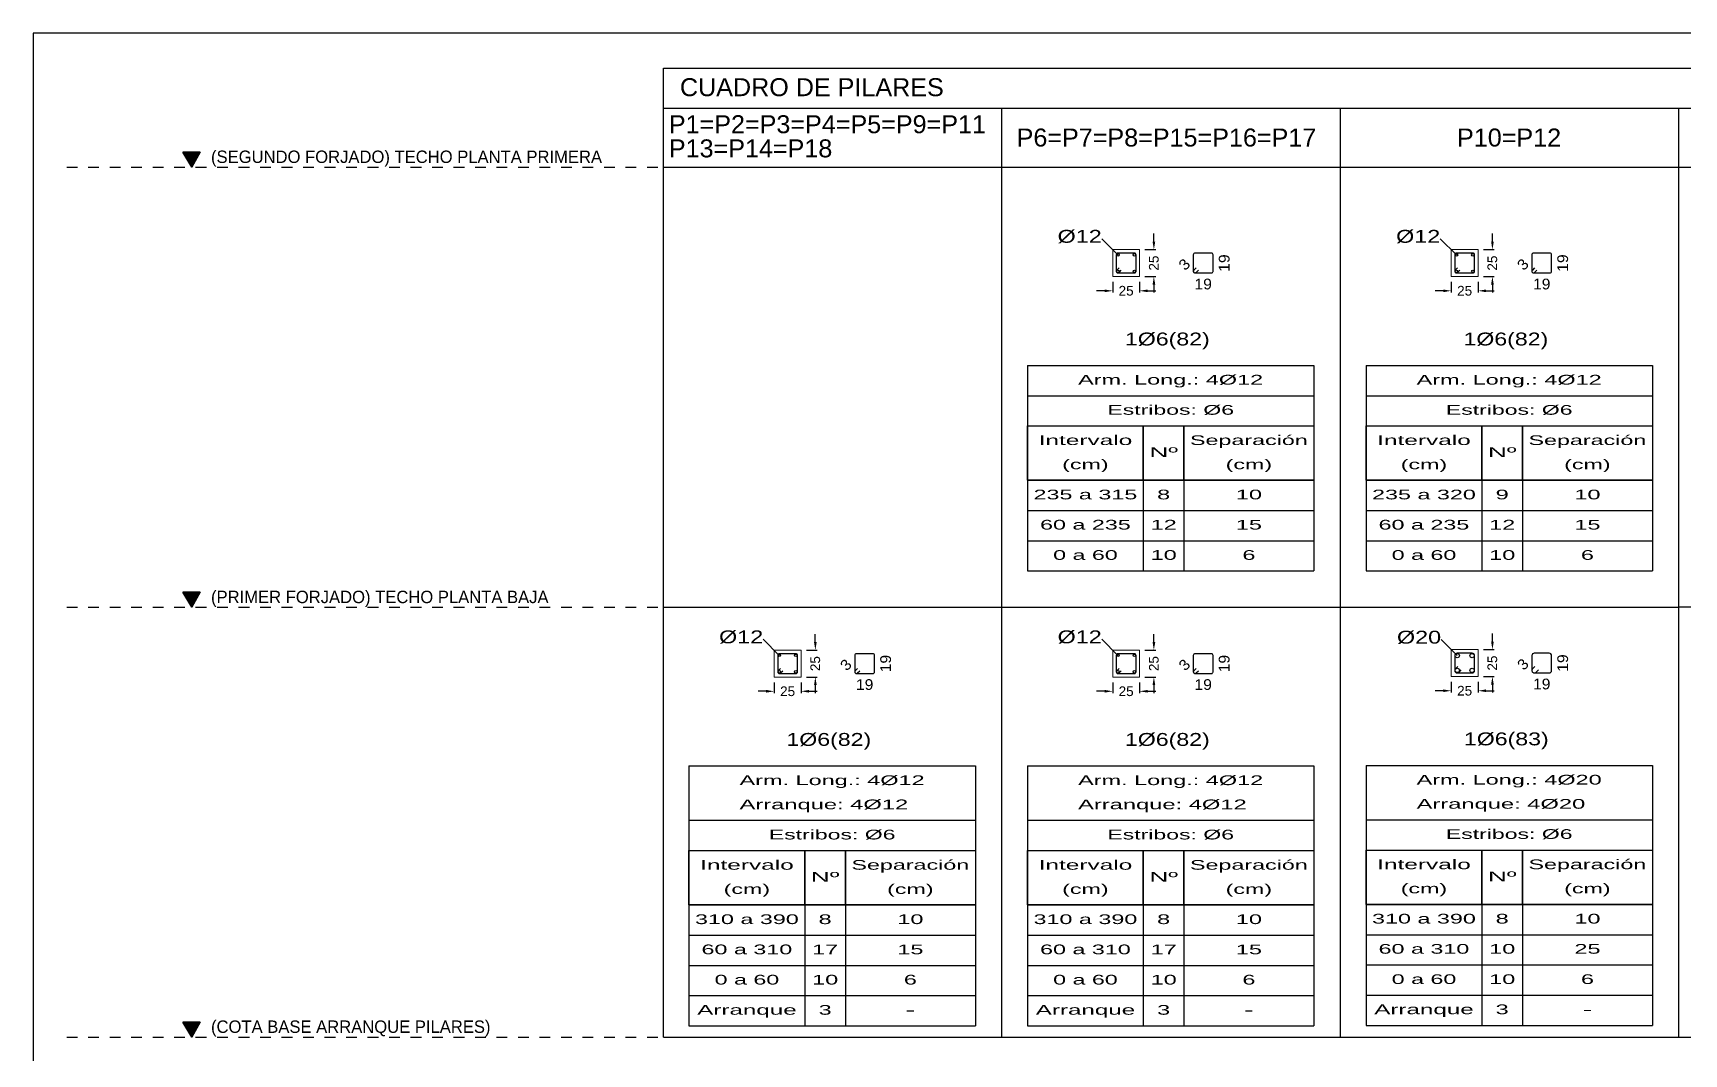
# Model space of a CAD drawing. Extents: x 2455 to 9764, y -806 to 181.
# Drawn here: x 4817.72 to 4833.08, y -397.23 to -387.73 of the extents above; entities that cross this region are included whole.
import ezdxf
from ezdxf.enums import TextEntityAlignment as Align

# ---------------------------------------------------------------- set-up
doc = ezdxf.new("R2010")
doc.units = 0
doc.header["$LTSCALE"] = 0.2
doc.header["$MEASUREMENT"] = 0
doc.linetypes.add('PUNTOS2', pattern=[0.125, 0, -0.125])
doc.linetypes.add('RAYITAS', pattern=[0.375, 0.25, -0.125])
doc.layers.add('01_cartela', color=6, linetype='CONTINUOUS', plot=False)
for name, color, linetype in [('01_cotas', 4, 'CONTINUOUS'), ('01_proyección', 4, 'RAYITAS'), ('01_textos', 7, 'CONTINUOUS'), ('ARM_LONGITUDINAL_Ø12', 4, 'CONTINUOUS'), ('ARM_TRANSVERSAL_REFERENCIA', 4, 'CONTINUOUS'), ('ARM_TRANSVERSAL_Ø6', 4, 'CONTINUOUS'), ('CUADRO_LINEAS', 7, 'CONTINUOUS'), ('PILCPSECC_ARM_LONG_REFERENCIA', 106, 'CONTINUOUS')]:
    doc.layers.add(name, color=color, linetype=linetype)
for name, color, linetype, lineweight in [('SECC_COTAS', 2, 'CONTINUOUS', 9), ('SECC_HORMIGON', 1, 'CONTINUOUS', 9), ('SECC_TEXTO_DE_COTAS', 122, 'CONTINUOUS', 9)]:
    doc.layers.add(name, color=color, linetype=linetype, lineweight=lineweight)
doc.styles.add('Century Gothic', font='', dxfattribs={"height": 2})
doc.styles.add('Estilo1', font='swissel.ttf')
doc.styles.add('NIEVES2', font='sanss___.ttf')
doc.styles.add('ROMANS', font='romans')
doc.styles.get('Century Gothic').set_extended_font_data('Century Gothic')
doc.dimstyles.new('DECIMAL-50', dxfattribs={"dimtxt": 0.08, "dimasz": 0.15, "dimexe": 0.05, "dimexo": 0.05, "dimgap": 0.09, "dimtad": 0, "dimzin": 0, "dimdsep": 46, "dimtxsty": 'ROMANS', "dimblk": 'DOTSMALL', "dimcen": 0.09, "dimclrt": 7, "dimadec": 0, "dimazin": 0, "dimtfac": 1.38, "dimtix": 1, "dimtofl": 0, "dimtmove": 2, "dimatfit": 3, "dimldrblk": 'OBLIQUE', "dimfxl": 1, "dimtolj": 1, "dimtzin": 0, "dimarcsym": 0})

# ---------------------------------------------------------------- blocks, each defined once
blk = doc.blocks.new('*D329')
at = {"layer": '01_cotas', "color": 0, "lineweight": -2, "transparency": 16777216}
for p, q in [((4824.54, -393.858), (4824.465, -393.858)), ((4824.94, -393.858), (4825.015, -393.858))]:
    blk.add_line(p, q, dxfattribs=at)
at = {"layer": '01_cotas', "color": 0, "linetype": 'PUNTOS2', "lineweight": -2, "transparency": 16777216}
for p, q in [((4824.615, -393.775), (4824.615, -393.908)), ((4824.865, -393.775), (4824.865, -393.908))]:
    blk.add_line(p, q, dxfattribs=at)
at = {"layer": '01_cotas', "color": 0, "transparency": 16777216}
for points in [[(4824.54, -393.845), (4824.54, -393.87), (4824.615, -393.858)], [(4824.94, -393.845), (4824.94, -393.87), (4824.865, -393.858)]]:
    blk.add_solid(points, dxfattribs=at)
at = {"layer": '01_cotas', "color": 5, "transparency": 16777216, "insert": (4824.74, -393.858), "char_height": 0.09, "attachment_point": 5, "style": 'Estilo1'}
blk.add_mtext('\\A1;25', dxfattribs=at)
blk = doc.blocks.new('*D330')
at = {"layer": '01_cotas', "color": 0, "lineweight": -2, "transparency": 16777216}
for p, q in [((4824.998, -393.4), (4824.998, -393.325)), ((4824.998, -393.8), (4824.998, -393.875))]:
    blk.add_line(p, q, dxfattribs=at)
at = {"layer": '01_cotas', "color": 0, "linetype": 'PUNTOS2', "lineweight": -2, "transparency": 16777216}
for p, q in [((4824.915, -393.475), (4825.048, -393.475)), ((4824.915, -393.725), (4825.048, -393.725))]:
    blk.add_line(p, q, dxfattribs=at)
at = {"layer": '01_cotas', "color": 0, "transparency": 16777216}
for points in [[(4824.986, -393.4), (4825.011, -393.4), (4824.998, -393.475)], [(4824.986, -393.8), (4825.011, -393.8), (4824.998, -393.725)]]:
    blk.add_solid(points, dxfattribs=at)
at = {"layer": '01_cotas', "color": 5, "transparency": 16777216, "insert": (4824.998, -393.6), "char_height": 0.09, "attachment_point": 5, "rotation": 90, "style": 'Estilo1'}
blk.add_mtext('\\A1;25', dxfattribs=at)
blk = doc.blocks.new('*D331')
at = {"layer": '01_cotas', "color": 0, "lineweight": -2, "transparency": 16777216}
for p, q in [((4827.69, -393.858), (4827.615, -393.858)), ((4828.09, -393.858), (4828.165, -393.858))]:
    blk.add_line(p, q, dxfattribs=at)
at = {"layer": '01_cotas', "color": 0, "linetype": 'PUNTOS2', "lineweight": -2, "transparency": 16777216}
for p, q in [((4827.765, -393.775), (4827.765, -393.908)), ((4828.015, -393.775), (4828.015, -393.908))]:
    blk.add_line(p, q, dxfattribs=at)
at = {"layer": '01_cotas', "color": 0, "transparency": 16777216}
for points in [[(4827.69, -393.845), (4827.69, -393.87), (4827.765, -393.858)], [(4828.09, -393.845), (4828.09, -393.87), (4828.015, -393.858)]]:
    blk.add_solid(points, dxfattribs=at)
at = {"layer": '01_cotas', "color": 5, "transparency": 16777216, "insert": (4827.89, -393.858), "char_height": 0.09, "attachment_point": 5, "style": 'Estilo1'}
blk.add_mtext('\\A1;25', dxfattribs=at)
blk = doc.blocks.new('*D332')
at = {"layer": '01_cotas', "color": 0, "lineweight": -2, "transparency": 16777216}
for p, q in [((4828.148, -393.4), (4828.148, -393.325)), ((4828.148, -393.8), (4828.148, -393.875))]:
    blk.add_line(p, q, dxfattribs=at)
at = {"layer": '01_cotas', "color": 0, "linetype": 'PUNTOS2', "lineweight": -2, "transparency": 16777216}
for p, q in [((4828.065, -393.475), (4828.198, -393.475)), ((4828.065, -393.725), (4828.198, -393.725))]:
    blk.add_line(p, q, dxfattribs=at)
at = {"layer": '01_cotas', "color": 0, "transparency": 16777216}
for points in [[(4828.136, -393.4), (4828.161, -393.4), (4828.148, -393.475)], [(4828.136, -393.8), (4828.161, -393.8), (4828.148, -393.725)]]:
    blk.add_solid(points, dxfattribs=at)
at = {"layer": '01_cotas', "color": 5, "transparency": 16777216, "insert": (4828.148, -393.6), "char_height": 0.09, "attachment_point": 5, "rotation": 90, "style": 'Estilo1'}
blk.add_mtext('\\A1;25', dxfattribs=at)
blk = doc.blocks.new('*D333')
at = {"layer": '01_cotas', "color": 0, "lineweight": -2, "transparency": 16777216}
for p, q in [((4830.84, -393.853), (4830.765, -393.853)), ((4831.24, -393.853), (4831.315, -393.853))]:
    blk.add_line(p, q, dxfattribs=at)
at = {"layer": '01_cotas', "color": 0, "linetype": 'PUNTOS2', "lineweight": -2, "transparency": 16777216}
for p, q in [((4830.915, -393.77), (4830.915, -393.903)), ((4831.165, -393.77), (4831.165, -393.903))]:
    blk.add_line(p, q, dxfattribs=at)
at = {"layer": '01_cotas', "color": 0, "transparency": 16777216}
for points in [[(4830.84, -393.84), (4830.84, -393.865), (4830.915, -393.853)], [(4831.24, -393.84), (4831.24, -393.865), (4831.165, -393.853)]]:
    blk.add_solid(points, dxfattribs=at)
at = {"layer": '01_cotas', "color": 5, "transparency": 16777216, "insert": (4831.04, -393.853), "char_height": 0.09, "attachment_point": 5, "style": 'Estilo1'}
blk.add_mtext('\\A1;25', dxfattribs=at)
blk = doc.blocks.new('*D334')
at = {"layer": '01_cotas', "color": 0, "lineweight": -2, "transparency": 16777216}
for p, q in [((4831.298, -393.395), (4831.298, -393.32)), ((4831.298, -393.795), (4831.298, -393.87))]:
    blk.add_line(p, q, dxfattribs=at)
at = {"layer": '01_cotas', "color": 0, "linetype": 'PUNTOS2', "lineweight": -2, "transparency": 16777216}
for p, q in [((4831.215, -393.47), (4831.348, -393.47)), ((4831.215, -393.72), (4831.348, -393.72))]:
    blk.add_line(p, q, dxfattribs=at)
at = {"layer": '01_cotas', "color": 0, "transparency": 16777216}
for points in [[(4831.286, -393.395), (4831.311, -393.395), (4831.298, -393.47)], [(4831.286, -393.795), (4831.311, -393.795), (4831.298, -393.72)]]:
    blk.add_solid(points, dxfattribs=at)
at = {"layer": '01_cotas', "color": 5, "transparency": 16777216, "insert": (4831.298, -393.595), "char_height": 0.09, "attachment_point": 5, "rotation": 90, "style": 'Estilo1'}
blk.add_mtext('\\A1;25', dxfattribs=at)
blk = doc.blocks.new('*D335')
at = {"layer": '01_cotas', "color": 0, "lineweight": -2, "transparency": 16777216}
for p, q in [((4827.69, -390.129), (4827.615, -390.129)), ((4828.09, -390.129), (4828.165, -390.129))]:
    blk.add_line(p, q, dxfattribs=at)
at = {"layer": '01_cotas', "color": 0, "linetype": 'PUNTOS2', "lineweight": -2, "transparency": 16777216}
for p, q in [((4827.765, -390.046), (4827.765, -390.179)), ((4828.015, -390.046), (4828.015, -390.179))]:
    blk.add_line(p, q, dxfattribs=at)
at = {"layer": '01_cotas', "color": 0, "transparency": 16777216}
for points in [[(4827.69, -390.117), (4827.69, -390.142), (4827.765, -390.129)], [(4828.09, -390.117), (4828.09, -390.142), (4828.015, -390.129)]]:
    blk.add_solid(points, dxfattribs=at)
at = {"layer": '01_cotas', "color": 5, "transparency": 16777216, "insert": (4827.89, -390.129), "char_height": 0.09, "attachment_point": 5, "style": 'Estilo1'}
blk.add_mtext('\\A1;25', dxfattribs=at)
blk = doc.blocks.new('*D336')
at = {"layer": '01_cotas', "color": 0, "lineweight": -2, "transparency": 16777216}
for p, q in [((4828.148, -389.671), (4828.148, -389.596)), ((4828.148, -390.071), (4828.148, -390.146))]:
    blk.add_line(p, q, dxfattribs=at)
at = {"layer": '01_cotas', "color": 0, "linetype": 'PUNTOS2', "lineweight": -2, "transparency": 16777216}
for p, q in [((4828.065, -389.746), (4828.198, -389.746)), ((4828.065, -389.996), (4828.198, -389.996))]:
    blk.add_line(p, q, dxfattribs=at)
at = {"layer": '01_cotas', "color": 0, "transparency": 16777216}
for points in [[(4828.136, -389.671), (4828.161, -389.671), (4828.148, -389.746)], [(4828.136, -390.071), (4828.161, -390.071), (4828.148, -389.996)]]:
    blk.add_solid(points, dxfattribs=at)
at = {"layer": '01_cotas', "color": 5, "transparency": 16777216, "insert": (4828.148, -389.871), "char_height": 0.09, "attachment_point": 5, "rotation": 90, "style": 'Estilo1'}
blk.add_mtext('\\A1;25', dxfattribs=at)
blk = doc.blocks.new('*D337')
at = {"layer": '01_cotas', "color": 0, "lineweight": -2, "transparency": 16777216}
for p, q in [((4830.84, -390.129), (4830.765, -390.129)), ((4831.24, -390.129), (4831.315, -390.129))]:
    blk.add_line(p, q, dxfattribs=at)
at = {"layer": '01_cotas', "color": 0, "linetype": 'PUNTOS2', "lineweight": -2, "transparency": 16777216}
for p, q in [((4830.915, -390.046), (4830.915, -390.179)), ((4831.165, -390.046), (4831.165, -390.179))]:
    blk.add_line(p, q, dxfattribs=at)
at = {"layer": '01_cotas', "color": 0, "transparency": 16777216}
for points in [[(4830.84, -390.117), (4830.84, -390.142), (4830.915, -390.129)], [(4831.24, -390.117), (4831.24, -390.142), (4831.165, -390.129)]]:
    blk.add_solid(points, dxfattribs=at)
at = {"layer": '01_cotas', "color": 5, "transparency": 16777216, "insert": (4831.04, -390.129), "char_height": 0.09, "attachment_point": 5, "style": 'Estilo1'}
blk.add_mtext('\\A1;25', dxfattribs=at)
blk = doc.blocks.new('*D338')
at = {"layer": '01_cotas', "color": 0, "lineweight": -2, "transparency": 16777216}
for p, q in [((4831.298, -389.671), (4831.298, -389.596)), ((4831.298, -390.071), (4831.298, -390.146))]:
    blk.add_line(p, q, dxfattribs=at)
at = {"layer": '01_cotas', "color": 0, "linetype": 'PUNTOS2', "lineweight": -2, "transparency": 16777216}
for p, q in [((4831.215, -389.746), (4831.348, -389.746)), ((4831.215, -389.996), (4831.348, -389.996))]:
    blk.add_line(p, q, dxfattribs=at)
at = {"layer": '01_cotas', "color": 0, "transparency": 16777216}
for points in [[(4831.286, -389.671), (4831.311, -389.671), (4831.298, -389.746)], [(4831.286, -390.071), (4831.311, -390.071), (4831.298, -389.996)]]:
    blk.add_solid(points, dxfattribs=at)
at = {"layer": '01_cotas', "color": 5, "transparency": 16777216, "insert": (4831.298, -389.871), "char_height": 0.09, "attachment_point": 5, "rotation": 90, "style": 'Estilo1'}
blk.add_mtext('\\A1;25', dxfattribs=at)

msp = doc.modelspace()

# ---------------------------------------------------------------- hatches: boundary and pattern name
at = {"layer": '01_textos', "ltscale": 0.01}
for points in [[(4819.195, -388.977), (4819.114, -388.838), (4819.275, -388.838)], [(4819.195, -388.977), (4819.114, -388.838), (4819.275, -388.838)], [(4819.195, -388.977), (4819.275, -388.838), (4819.114, -388.838)], [(4819.195, -393.076), (4819.114, -392.936), (4819.275, -392.936)], [(4819.195, -393.076), (4819.114, -392.936), (4819.275, -392.936)], [(4819.195, -393.076), (4819.275, -392.936), (4819.114, -392.936)], [(4819.195, -397.077), (4819.114, -396.937), (4819.275, -396.937)], [(4819.195, -397.077), (4819.114, -396.937), (4819.275, -396.937)], [(4819.195, -397.077), (4819.275, -396.937), (4819.114, -396.937)]]:
    msp.add_hatch(color=120, dxfattribs=at).paths.add_polyline_path(points)

# ---------------------------------------------------------------- linework, layer by layer
at = {"layer": '01_cartela', "color": 3}
msp.add_lwpolyline([(4817.719, -387.729), (4817.719, -409.264), (4848.357, -409.264), (4848.357, -387.729)], close=True, dxfattribs=at)
at = {"layer": '01_proyección', "color": 120}
for p, q in [((4818.032, -388.977), (4823.584, -388.977)), ((4818.032, -393.076), (4823.584, -393.076)), ((4818.032, -397.077), (4823.584, -397.077))]:
    msp.add_line(p, q, dxfattribs=at)
at = {"layer": '01_textos', "color": 120, "ltscale": 0.01}
for points in [[(4819.195, -388.977), (4819.114, -388.838), (4819.275, -388.838)], [(4819.195, -388.977), (4819.275, -388.838), (4819.114, -388.838)], [(4819.195, -393.076), (4819.114, -392.936), (4819.275, -392.936)], [(4819.195, -393.076), (4819.275, -392.936), (4819.114, -392.936)], [(4819.195, -397.077), (4819.114, -396.937), (4819.275, -396.937)], [(4819.195, -397.077), (4819.275, -396.937), (4819.114, -396.937)]]:
    msp.add_lwpolyline(points, close=True, dxfattribs=at)
at = {"layer": 'ARM_LONGITUDINAL_Ø12'}
for centre in [(4827.813, -389.794), (4827.967, -389.794), (4830.963, -389.794), (4831.117, -389.794), (4827.813, -389.948), (4827.967, -389.948), (4830.963, -389.948), (4831.117, -389.948), (4824.663, -393.523), (4824.817, -393.523), (4827.813, -393.523), (4827.967, -393.523), (4824.663, -393.677), (4824.817, -393.677), (4827.813, -393.677), (4827.967, -393.677)]:
    msp.add_circle(centre, 0.012, dxfattribs=at)
at = {"layer": 'ARM_TRANSVERSAL_REFERENCIA', "color": 5}
for p, q in [((4826.972, -390.824), (4829.637, -390.824)), ((4826.972, -390.824), (4826.972, -392.737)), ((4829.637, -390.824), (4829.637, -392.737)), ((4830.122, -390.824), (4832.787, -390.824)), ((4830.122, -390.824), (4830.122, -392.737)), ((4832.787, -390.824), (4832.787, -392.737)), ((4826.972, -391.106), (4829.637, -391.106)), ((4830.122, -391.106), (4832.787, -391.106)), ((4826.972, -391.387), (4829.637, -391.387)), ((4826.972, -391.387), (4826.972, -392.737)), ((4826.972, -391.387), (4829.637, -391.387)), ((4828.05, -391.387), (4828.05, -392.737)), ((4828.428, -391.387), (4828.428, -392.737)), ((4829.637, -391.387), (4829.637, -392.737)), ((4830.122, -391.387), (4832.787, -391.387)), ((4830.122, -391.387), (4830.122, -392.737)), ((4830.122, -391.387), (4832.787, -391.387)), ((4831.2, -391.387), (4831.2, -392.737)), ((4831.578, -391.387), (4831.578, -392.737)), ((4832.787, -391.387), (4832.787, -392.737)), ((4826.972, -391.893), (4829.637, -391.893)), ((4830.122, -391.893), (4832.787, -391.893)), ((4826.972, -392.175), (4829.637, -392.175)), ((4830.122, -392.175), (4832.787, -392.175)), ((4826.972, -392.456), (4829.637, -392.456)), ((4830.122, -392.456), (4832.787, -392.456)), ((4826.972, -392.737), (4829.637, -392.737)), ((4826.972, -392.737), (4829.637, -392.737)), ((4830.122, -392.737), (4832.787, -392.737)), ((4830.122, -392.737), (4832.787, -392.737)), ((4823.822, -394.553), (4826.487, -394.553)), ((4823.822, -394.553), (4823.822, -396.973)), ((4826.487, -394.553), (4826.487, -396.973)), ((4826.972, -394.553), (4829.637, -394.553)), ((4826.972, -394.553), (4826.972, -396.973)), ((4829.637, -394.553), (4829.637, -396.973)), ((4830.122, -394.548), (4832.787, -394.548)), ((4830.122, -394.548), (4830.122, -396.968)), ((4832.787, -394.548), (4832.787, -396.968)), ((4823.822, -395.059), (4826.487, -395.059)), ((4826.972, -395.059), (4829.637, -395.059)), ((4830.122, -395.054), (4832.787, -395.054)), ((4823.822, -395.341), (4826.487, -395.341)), ((4823.822, -395.341), (4823.822, -396.973)), ((4823.822, -395.341), (4826.487, -395.341)), ((4824.9, -395.341), (4824.9, -396.973)), ((4825.278, -395.341), (4825.278, -396.973)), ((4826.487, -395.341), (4826.487, -396.973)), ((4826.972, -395.341), (4829.637, -395.341)), ((4826.972, -395.341), (4826.972, -396.973)), ((4826.972, -395.341), (4829.637, -395.341)), ((4828.05, -395.341), (4828.05, -396.973)), ((4828.428, -395.341), (4828.428, -396.973)), ((4829.637, -395.341), (4829.637, -396.973)), ((4830.122, -395.336), (4832.787, -395.336)), ((4830.122, -395.336), (4830.122, -396.968)), ((4830.122, -395.336), (4832.787, -395.336)), ((4831.2, -395.336), (4831.2, -396.968)), ((4831.578, -395.336), (4831.578, -396.968)), ((4832.787, -395.336), (4832.787, -396.968)), ((4823.822, -395.847), (4826.487, -395.847)), ((4826.972, -395.847), (4829.637, -395.847)), ((4830.122, -395.842), (4832.787, -395.842)), ((4823.822, -396.129), (4826.487, -396.129)), ((4826.972, -396.129), (4829.637, -396.129)), ((4830.122, -396.124), (4832.787, -396.124)), ((4823.822, -396.41), (4826.487, -396.41)), ((4826.972, -396.41), (4829.637, -396.41)), ((4830.122, -396.405), (4832.787, -396.405)), ((4823.822, -396.691), (4826.487, -396.691)), ((4826.972, -396.691), (4829.637, -396.691)), ((4830.122, -396.686), (4832.787, -396.686)), ((4823.822, -396.973), (4826.487, -396.973)), ((4823.822, -396.973), (4826.487, -396.973)), ((4826.972, -396.973), (4829.637, -396.973)), ((4826.972, -396.973), (4829.637, -396.973)), ((4830.122, -396.968), (4832.787, -396.968)), ((4830.122, -396.968), (4832.787, -396.968))]:
    msp.add_line(p, q, dxfattribs=at)
for points in [[(4826.972, -391.387), (4828.05, -391.387), (4828.05, -391.893), (4826.972, -391.893)], [(4828.05, -391.387), (4828.428, -391.387), (4828.428, -391.893), (4828.05, -391.893)], [(4828.428, -391.387), (4829.637, -391.387), (4829.637, -391.893), (4828.428, -391.893)], [(4830.122, -391.387), (4831.2, -391.387), (4831.2, -391.893), (4830.122, -391.893)], [(4831.2, -391.387), (4831.578, -391.387), (4831.578, -391.893), (4831.2, -391.893)], [(4831.578, -391.387), (4832.787, -391.387), (4832.787, -391.893), (4831.578, -391.893)], [(4823.822, -395.341), (4824.9, -395.341), (4824.9, -395.847), (4823.822, -395.847)], [(4824.9, -395.341), (4825.278, -395.341), (4825.278, -395.847), (4824.9, -395.847)], [(4825.278, -395.341), (4826.487, -395.341), (4826.487, -395.847), (4825.278, -395.847)], [(4826.972, -395.341), (4828.05, -395.341), (4828.05, -395.847), (4826.972, -395.847)], [(4828.05, -395.341), (4828.428, -395.341), (4828.428, -395.847), (4828.05, -395.847)], [(4828.428, -395.341), (4829.637, -395.341), (4829.637, -395.847), (4828.428, -395.847)], [(4830.122, -395.336), (4831.2, -395.336), (4831.2, -395.842), (4830.122, -395.842)], [(4831.2, -395.336), (4831.578, -395.336), (4831.578, -395.842), (4831.2, -395.842)], [(4831.578, -395.336), (4832.787, -395.336), (4832.787, -395.842), (4831.578, -395.842)]]:
    msp.add_lwpolyline(points, close=True, dxfattribs=at)
at = {"layer": 'ARM_TRANSVERSAL_Ø6'}
for points in [[(4827.824, -389.916), (4827.803, -389.937), (4827.801, -389.94), (4827.799, -389.942), (4827.799, -389.945), (4827.798, -389.948), (4827.799, -389.951), (4827.799, -389.954), (4827.801, -389.956), (4827.803, -389.959), (4827.805, -389.96), (4827.808, -389.962), (4827.81, -389.963), (4827.813, -389.963), (4827.967, -389.963), (4827.973, -389.962), (4827.978, -389.959), (4827.981, -389.954), (4827.982, -389.948), (4827.982, -389.794), (4827.981, -389.788), (4827.978, -389.783), (4827.973, -389.78), (4827.967, -389.779), (4827.813, -389.779), (4827.808, -389.78), (4827.803, -389.783), (4827.799, -389.788), (4827.798, -389.794), (4827.798, -389.948), (4827.799, -389.951), (4827.799, -389.954), (4827.801, -389.956), (4827.803, -389.959), (4827.805, -389.96), (4827.808, -389.962), (4827.81, -389.963), (4827.813, -389.963), (4827.816, -389.963), (4827.819, -389.962), (4827.822, -389.96), (4827.824, -389.959), (4827.845, -389.937)], [(4828.541, -389.916), (4828.52, -389.937), (4828.518, -389.94), (4828.516, -389.942), (4828.516, -389.945), (4828.515, -389.948), (4828.516, -389.951), (4828.516, -389.954), (4828.518, -389.956), (4828.52, -389.959), (4828.522, -389.96), (4828.525, -389.962), (4828.527, -389.963), (4828.53, -389.963), (4828.684, -389.963), (4828.69, -389.962), (4828.695, -389.959), (4828.698, -389.954), (4828.699, -389.948), (4828.699, -389.794), (4828.698, -389.788), (4828.695, -389.783), (4828.69, -389.78), (4828.684, -389.779), (4828.53, -389.779), (4828.525, -389.78), (4828.52, -389.783), (4828.516, -389.788), (4828.515, -389.794), (4828.515, -389.948), (4828.516, -389.951), (4828.516, -389.954), (4828.518, -389.956), (4828.52, -389.959), (4828.522, -389.96), (4828.525, -389.962), (4828.527, -389.963), (4828.53, -389.963), (4828.533, -389.963), (4828.536, -389.962), (4828.539, -389.96), (4828.541, -389.959), (4828.562, -389.937)], [(4830.974, -389.916), (4830.953, -389.937), (4830.951, -389.94), (4830.949, -389.942), (4830.949, -389.945), (4830.948, -389.948), (4830.949, -389.951), (4830.949, -389.954), (4830.951, -389.956), (4830.953, -389.959), (4830.955, -389.96), (4830.958, -389.962), (4830.96, -389.963), (4830.963, -389.963), (4831.117, -389.963), (4831.123, -389.962), (4831.128, -389.959), (4831.131, -389.954), (4831.132, -389.948), (4831.132, -389.794), (4831.131, -389.788), (4831.128, -389.783), (4831.123, -389.78), (4831.117, -389.779), (4830.963, -389.779), (4830.958, -389.78), (4830.953, -389.783), (4830.949, -389.788), (4830.948, -389.794), (4830.948, -389.948), (4830.949, -389.951), (4830.949, -389.954), (4830.951, -389.956), (4830.953, -389.959), (4830.955, -389.96), (4830.958, -389.962), (4830.96, -389.963), (4830.963, -389.963), (4830.966, -389.963), (4830.969, -389.962), (4830.972, -389.96), (4830.974, -389.959), (4830.995, -389.937)], [(4831.691, -389.916), (4831.67, -389.937), (4831.668, -389.94), (4831.666, -389.942), (4831.666, -389.945), (4831.665, -389.948), (4831.666, -389.951), (4831.666, -389.954), (4831.668, -389.956), (4831.67, -389.959), (4831.672, -389.96), (4831.675, -389.962), (4831.677, -389.963), (4831.68, -389.963), (4831.834, -389.963), (4831.84, -389.962), (4831.845, -389.959), (4831.848, -389.954), (4831.849, -389.948), (4831.849, -389.794), (4831.848, -389.788), (4831.845, -389.783), (4831.84, -389.78), (4831.834, -389.779), (4831.68, -389.779), (4831.675, -389.78), (4831.67, -389.783), (4831.666, -389.788), (4831.665, -389.794), (4831.665, -389.948), (4831.666, -389.951), (4831.666, -389.954), (4831.668, -389.956), (4831.67, -389.959), (4831.672, -389.96), (4831.675, -389.962), (4831.677, -389.963), (4831.68, -389.963), (4831.683, -389.963), (4831.686, -389.962), (4831.689, -389.96), (4831.691, -389.959), (4831.712, -389.937)], [(4824.674, -393.645), (4824.653, -393.666), (4824.651, -393.668), (4824.649, -393.671), (4824.649, -393.674), (4824.648, -393.677), (4824.649, -393.68), (4824.649, -393.683), (4824.651, -393.685), (4824.653, -393.687), (4824.655, -393.689), (4824.658, -393.691), (4824.66, -393.691), (4824.663, -393.692), (4824.817, -393.692), (4824.823, -393.691), (4824.828, -393.687), (4824.831, -393.683), (4824.832, -393.677), (4824.832, -393.523), (4824.831, -393.517), (4824.828, -393.512), (4824.823, -393.509), (4824.817, -393.508), (4824.663, -393.508), (4824.658, -393.509), (4824.653, -393.512), (4824.649, -393.517), (4824.648, -393.523), (4824.648, -393.677), (4824.649, -393.68), (4824.649, -393.683), (4824.651, -393.685), (4824.653, -393.687), (4824.655, -393.689), (4824.658, -393.691), (4824.66, -393.691), (4824.663, -393.692), (4824.666, -393.691), (4824.669, -393.691), (4824.672, -393.689), (4824.674, -393.687), (4824.695, -393.666)], [(4825.391, -393.645), (4825.37, -393.666), (4825.368, -393.668), (4825.366, -393.671), (4825.366, -393.674), (4825.365, -393.677), (4825.366, -393.68), (4825.366, -393.683), (4825.368, -393.685), (4825.37, -393.687), (4825.372, -393.689), (4825.375, -393.691), (4825.377, -393.691), (4825.38, -393.692), (4825.534, -393.692), (4825.54, -393.691), (4825.545, -393.687), (4825.548, -393.683), (4825.549, -393.677), (4825.549, -393.523), (4825.548, -393.517), (4825.545, -393.512), (4825.54, -393.509), (4825.534, -393.508), (4825.38, -393.508), (4825.375, -393.509), (4825.37, -393.512), (4825.366, -393.517), (4825.365, -393.523), (4825.365, -393.677), (4825.366, -393.68), (4825.366, -393.683), (4825.368, -393.685), (4825.37, -393.687), (4825.372, -393.689), (4825.375, -393.691), (4825.377, -393.691), (4825.38, -393.692), (4825.383, -393.691), (4825.386, -393.691), (4825.389, -393.689), (4825.391, -393.687), (4825.412, -393.666)], [(4827.824, -393.645), (4827.803, -393.666), (4827.801, -393.668), (4827.799, -393.671), (4827.799, -393.674), (4827.798, -393.677), (4827.799, -393.68), (4827.799, -393.683), (4827.801, -393.685), (4827.803, -393.687), (4827.805, -393.689), (4827.808, -393.691), (4827.81, -393.691), (4827.813, -393.692), (4827.967, -393.692), (4827.973, -393.691), (4827.978, -393.687), (4827.981, -393.683), (4827.982, -393.677), (4827.982, -393.523), (4827.981, -393.517), (4827.978, -393.512), (4827.973, -393.509), (4827.967, -393.508), (4827.813, -393.508), (4827.808, -393.509), (4827.803, -393.512), (4827.799, -393.517), (4827.798, -393.523), (4827.798, -393.677), (4827.799, -393.68), (4827.799, -393.683), (4827.801, -393.685), (4827.803, -393.687), (4827.805, -393.689), (4827.808, -393.691), (4827.81, -393.691), (4827.813, -393.692), (4827.816, -393.691), (4827.819, -393.691), (4827.822, -393.689), (4827.824, -393.687), (4827.845, -393.666)], [(4828.541, -393.645), (4828.52, -393.666), (4828.518, -393.668), (4828.516, -393.671), (4828.516, -393.674), (4828.515, -393.677), (4828.516, -393.68), (4828.516, -393.683), (4828.518, -393.685), (4828.52, -393.687), (4828.522, -393.689), (4828.525, -393.691), (4828.527, -393.691), (4828.53, -393.692), (4828.684, -393.692), (4828.69, -393.691), (4828.695, -393.687), (4828.698, -393.683), (4828.699, -393.677), (4828.699, -393.523), (4828.698, -393.517), (4828.695, -393.512), (4828.69, -393.509), (4828.684, -393.508), (4828.53, -393.508), (4828.525, -393.509), (4828.52, -393.512), (4828.516, -393.517), (4828.515, -393.523), (4828.515, -393.677), (4828.516, -393.68), (4828.516, -393.683), (4828.518, -393.685), (4828.52, -393.687), (4828.522, -393.689), (4828.525, -393.691), (4828.527, -393.691), (4828.53, -393.692), (4828.533, -393.691), (4828.536, -393.691), (4828.539, -393.689), (4828.541, -393.687), (4828.562, -393.666)], [(4830.976, -393.626), (4830.955, -393.648), (4830.952, -393.651), (4830.95, -393.655), (4830.949, -393.659), (4830.948, -393.664), (4830.949, -393.668), (4830.95, -393.673), (4830.952, -393.677), (4830.955, -393.68), (4830.959, -393.683), (4830.962, -393.685), (4830.967, -393.686), (4830.971, -393.687), (4831.109, -393.687), (4831.118, -393.685), (4831.126, -393.68), (4831.131, -393.673), (4831.132, -393.664), (4831.132, -393.526), (4831.131, -393.517), (4831.126, -393.51), (4831.118, -393.505), (4831.109, -393.503), (4830.971, -393.503), (4830.962, -393.505), (4830.955, -393.51), (4830.95, -393.517), (4830.948, -393.526), (4830.948, -393.664), (4830.949, -393.668), (4830.95, -393.673), (4830.952, -393.677), (4830.955, -393.68), (4830.959, -393.683), (4830.962, -393.685), (4830.967, -393.686), (4830.971, -393.687), (4830.976, -393.686), (4830.98, -393.685), (4830.984, -393.683), (4830.988, -393.68), (4831.009, -393.659)], [(4831.693, -393.626), (4831.672, -393.648), (4831.669, -393.651), (4831.667, -393.655), (4831.666, -393.659), (4831.665, -393.664), (4831.666, -393.668), (4831.667, -393.673), (4831.669, -393.677), (4831.672, -393.68), (4831.676, -393.683), (4831.679, -393.685), (4831.684, -393.686), (4831.688, -393.687), (4831.826, -393.687), (4831.835, -393.685), (4831.843, -393.68), (4831.848, -393.673), (4831.849, -393.664), (4831.849, -393.526), (4831.848, -393.517), (4831.843, -393.51), (4831.835, -393.505), (4831.826, -393.503), (4831.688, -393.503), (4831.679, -393.505), (4831.672, -393.51), (4831.667, -393.517), (4831.665, -393.526), (4831.665, -393.664), (4831.666, -393.668), (4831.667, -393.673), (4831.669, -393.677), (4831.672, -393.68), (4831.676, -393.683), (4831.679, -393.685), (4831.684, -393.686), (4831.688, -393.687), (4831.693, -393.686), (4831.697, -393.685), (4831.701, -393.683), (4831.705, -393.68), (4831.726, -393.659)]]:
    msp.add_lwpolyline(points, dxfattribs=at)
for centre in [(4830.971, -393.526), (4831.109, -393.526), (4830.971, -393.664), (4831.109, -393.664)]:
    msp.add_circle(centre, 0.02, dxfattribs=at)
at = {"layer": 'CUADRO_LINEAS'}
for p, q in [((4826.734, -388.977), (4826.734, -388.428)), ((4826.734, -388.428), (4829.884, -388.428)), ((4829.884, -388.977), (4829.884, -388.428)), ((4829.884, -388.428), (4833.034, -388.428)), ((4833.034, -388.977), (4833.034, -388.428)), ((4833.034, -388.428), (4836.311, -388.428)), ((4823.584, -388.977), (4826.734, -388.977)), ((4826.734, -388.977), (4829.884, -388.977)), ((4826.734, -393.076), (4826.734, -388.977)), ((4826.734, -388.977), (4829.884, -388.977)), ((4829.884, -388.977), (4833.034, -388.977)), ((4829.884, -393.076), (4829.884, -388.977)), ((4829.884, -388.977), (4833.034, -388.977)), ((4833.034, -388.977), (4836.311, -388.977)), ((4833.034, -393.076), (4833.034, -388.977)), ((4833.034, -388.977), (4836.314, -388.977)), ((4823.584, -397.077), (4823.584, -393.076)), ((4823.584, -393.076), (4826.734, -393.076)), ((4826.734, -397.077), (4826.734, -393.076)), ((4826.734, -393.076), (4829.884, -393.076)), ((4829.884, -397.077), (4829.884, -393.076)), ((4829.884, -393.076), (4833.034, -393.076)), ((4833.034, -397.077), (4833.034, -393.076))]:
    msp.add_line(p, q, dxfattribs=at)
for points in [[(4823.584, -393.076), (4823.584, -388.055), (4826.734, -388.055), (4829.884, -388.055), (4833.034, -388.055), (4836.314, -388.055), (4836.314, -393.076), (4833.034, -393.076)], [(4823.584, -388.977), (4823.584, -388.428), (4826.734, -388.428)], [(4823.584, -397.077), (4826.734, -397.077), (4829.884, -397.077), (4833.034, -397.077), (4836.314, -397.077)]]:
    msp.add_lwpolyline(points, dxfattribs=at)
at = {"layer": 'SECC_COTAS'}
for points in [[(4827.813, -389.794), (4827.663, -389.644)], [(4830.963, -389.794), (4830.813, -389.644)], [(4824.663, -393.523), (4824.513, -393.373)], [(4827.813, -393.523), (4827.663, -393.373)], [(4830.971, -393.526), (4830.821, -393.376)]]:
    msp.add_lwpolyline(points, dxfattribs=at)
at = {"layer": 'SECC_HORMIGON'}
for points in [[(4827.765, -389.996), (4828.015, -389.996), (4828.015, -389.746), (4827.765, -389.746), (4827.765, -389.996)], [(4830.915, -389.996), (4831.165, -389.996), (4831.165, -389.746), (4830.915, -389.746), (4830.915, -389.996)], [(4824.615, -393.725), (4824.865, -393.725), (4824.865, -393.475), (4824.615, -393.475), (4824.615, -393.725)], [(4827.765, -393.725), (4828.015, -393.725), (4828.015, -393.475), (4827.765, -393.475), (4827.765, -393.725)], [(4830.915, -393.72), (4831.165, -393.72), (4831.165, -393.47), (4830.915, -393.47), (4830.915, -393.72)]]:
    msp.add_lwpolyline(points, close=True, dxfattribs=at)

# ---------------------------------------------------------------- texts
at = {"layer": '01_textos', "color": 1, "style": 'Estilo1'}
msp.add_text('CUADRO DE PILARES', height=0.16736, dxfattribs=at).set_placement((4823.738, -388.317))
at = {"layer": '01_textos', "color": 1, "style": 'NIEVES2'}
for s, height, p in [('P1=P2=P3=P4=P5=P9=P11', 0.16736, (4823.635, -388.712)), ('P6=P7=P8=P15=P16=P17', 0.16736, (4826.871, -388.836)), ('P10=P12', 0.1674, (4830.969, -388.836)), ('P13=P14=P18', 0.16736, (4823.635, -388.937))]:
    msp.add_text(s, height=height, dxfattribs=at).set_placement(p, align=Align.BOTTOM_LEFT)
at = {"layer": '01_textos', "color": 120, "ltscale": 0.01, "style": 'Century Gothic'}
for s, p in [('  (SEGUNDO FORJADO) TECHO PLANTA PRIMERA', (4819.289, -388.939)), ('  (PRIMER FORJADO) TECHO PLANTA BAJA', (4819.289, -393.037)), ('  (COTA BASE ARRANQUE PILARES)', (4819.289, -397.038))]:
    msp.add_text(s, height=0.1155, dxfattribs=at).set_placement(p)
at = {"layer": 'ARM_TRANSVERSAL_REFERENCIA', "color": 5, "style": 'Estilo1'}
for s, height, width, p, p2 in [('Arm. Long.: 4%%c12', 0.09031, 1.496645, (4827.443, -391.002), (4829.165, -391.002)), ('Arm. Long.: 4%%c12', 0.09031, 1.496645, (4830.593, -391.002), (4832.315, -391.002)), ('Estribos: %%c6', 0.09031, 1.525263, (4827.715, -391.283), (4828.894, -391.283)), ('Estribos: %%c6', 0.09031, 1.525263, (4830.865, -391.283), (4832.044, -391.283)), ('Intervalo', 0.0903, 1.633548, (4827.076, -391.565), (4827.947, -391.565)), ('Separación', 0.0903, 1.504023, (4828.484, -391.565), (4829.58, -391.565)), ('Intervalo', 0.0903, 1.633548, (4830.226, -391.565), (4831.097, -391.565)), ('Separación', 0.0903, 1.504023, (4831.634, -391.565), (4832.73, -391.565)), ('(cm)', 0.0903, 1.517495, (4827.295, -391.79), (4827.727, -391.79)), ('Nº', 0.0903, 1.60449, (4828.106, -391.677), (4828.372, -391.677)), ('(cm)', 0.0903, 1.517495, (4828.816, -391.79), (4829.248, -391.79)), ('(cm)', 0.0903, 1.517495, (4830.445, -391.79), (4830.877, -391.79)), ('Nº', 0.0903, 1.60449, (4831.256, -391.677), (4831.522, -391.677)), ('(cm)', 0.0903, 1.517495, (4831.966, -391.79), (4832.398, -391.79)), ('235 a 315', 0.0903, 1.489498, (4827.028, -392.071), (4827.994, -392.071)), ('8', 0.0903, 1.500055, (4828.178, -392.071), (4828.3, -392.071)), ('10', 0.0903, 1.500055, (4828.911, -392.071), (4829.154, -392.071)), ('235 a 320', 0.0903, 1.489498, (4830.178, -392.071), (4831.144, -392.071)), ('9', 0.0903, 1.500055, (4831.328, -392.071), (4831.45, -392.071)), ('10', 0.0903, 1.500055, (4832.061, -392.071), (4832.304, -392.071)), ('60 a 235', 0.0903, 1.48799, (4827.089, -392.352), (4827.933, -392.352)), ('12', 0.0903, 1.500055, (4828.118, -392.352), (4828.361, -392.352)), ('15', 0.0903, 1.500055, (4828.911, -392.352), (4829.154, -392.352)), ('60 a 235', 0.0903, 1.48799, (4830.239, -392.352), (4831.083, -392.352)), ('12', 0.0903, 1.500055, (4831.268, -392.352), (4831.511, -392.352)), ('15', 0.0903, 1.500055, (4832.061, -392.352), (4832.304, -392.352)), ('0 a 60', 0.0903, 1.483165, (4827.211, -392.634), (4827.812, -392.634)), ('10', 0.0903, 1.500055, (4828.118, -392.634), (4828.361, -392.634)), ('6', 0.0903, 1.500055, (4828.972, -392.634), (4829.093, -392.634)), ('0 a 60', 0.0903, 1.483165, (4830.361, -392.634), (4830.962, -392.634)), ('10', 0.0903, 1.500055, (4831.268, -392.634), (4831.511, -392.634)), ('6', 0.0903, 1.500055, (4832.122, -392.634), (4832.243, -392.634)), ('Arm. Long.: 4%%c12', 0.09031, 1.496645, (4824.293, -394.731), (4826.015, -394.731)), ('Arm. Long.: 4%%c12', 0.09031, 1.496645, (4827.443, -394.731), (4829.165, -394.731)), ('Arm. Long.: 4%%c20', 0.09031, 1.496645, (4830.593, -394.726), (4832.315, -394.726)), ('Arranque: 4%%c12', 0.09031, 1.532272, (4824.293, -394.956), (4825.862, -394.956)), ('Arranque: 4%%c12', 0.09031, 1.532272, (4827.443, -394.956), (4829.012, -394.956)), ('Arranque: 4%%c20', 0.09031, 1.532272, (4830.593, -394.951), (4832.162, -394.951)), ('Estribos: %%c6', 0.09031, 1.525263, (4824.565, -395.237), (4825.744, -395.237)), ('Estribos: %%c6', 0.09031, 1.525263, (4827.715, -395.237), (4828.894, -395.237)), ('Estribos: %%c6', 0.09031, 1.525263, (4830.865, -395.232), (4832.044, -395.232)), ('Intervalo', 0.0903, 1.633548, (4830.226, -395.514), (4831.097, -395.514)), ('Separación', 0.0903, 1.504023, (4831.634, -395.514), (4832.73, -395.514)), ('Intervalo', 0.0903, 1.633548, (4823.926, -395.519), (4824.797, -395.519)), ('Nº', 0.0903, 1.60449, (4824.956, -395.631), (4825.222, -395.631)), ('Separación', 0.0903, 1.504023, (4825.334, -395.519), (4826.43, -395.519)), ('Intervalo', 0.0903, 1.633548, (4827.076, -395.519), (4827.947, -395.519)), ('Nº', 0.0903, 1.60449, (4828.106, -395.631), (4828.372, -395.631)), ('Separación', 0.0903, 1.504023, (4828.484, -395.519), (4829.58, -395.519)), ('Nº', 0.0903, 1.60449, (4831.256, -395.626), (4831.522, -395.626)), ('(cm)', 0.0903, 1.517495, (4824.145, -395.744), (4824.577, -395.744)), ('(cm)', 0.0903, 1.517495, (4825.666, -395.744), (4826.098, -395.744)), ('(cm)', 0.0903, 1.517495, (4827.295, -395.744), (4827.727, -395.744)), ('(cm)', 0.0903, 1.517495, (4828.816, -395.744), (4829.248, -395.744)), ('(cm)', 0.0903, 1.517495, (4830.445, -395.739), (4830.877, -395.739)), ('(cm)', 0.0903, 1.517495, (4831.966, -395.739), (4832.398, -395.739)), ('310 a 390', 0.0903, 1.489498, (4823.878, -396.025), (4824.844, -396.025)), ('8', 0.0903, 1.500055, (4825.028, -396.025), (4825.15, -396.025)), ('10', 0.0903, 1.500055, (4825.761, -396.025), (4826.004, -396.025)), ('310 a 390', 0.0903, 1.489498, (4827.028, -396.025), (4827.994, -396.025)), ('8', 0.0903, 1.500055, (4828.178, -396.025), (4828.3, -396.025)), ('10', 0.0903, 1.500055, (4828.911, -396.025), (4829.154, -396.025)), ('310 a 390', 0.0903, 1.489498, (4830.178, -396.02), (4831.144, -396.02)), ('8', 0.0903, 1.500055, (4831.328, -396.02), (4831.45, -396.02)), ('10', 0.0903, 1.500055, (4832.061, -396.02), (4832.304, -396.02)), ('60 a 310', 0.0903, 1.48799, (4823.939, -396.306), (4824.783, -396.306)), ('17', 0.0903, 1.500055, (4824.968, -396.306), (4825.211, -396.306)), ('15', 0.0903, 1.500055, (4825.761, -396.306), (4826.004, -396.306)), ('60 a 310', 0.0903, 1.48799, (4827.089, -396.306), (4827.933, -396.306)), ('17', 0.0903, 1.500055, (4828.118, -396.306), (4828.361, -396.306)), ('15', 0.0903, 1.500055, (4828.911, -396.306), (4829.154, -396.306)), ('60 a 310', 0.0903, 1.48799, (4830.239, -396.301), (4831.083, -396.301)), ('10', 0.0903, 1.500055, (4831.268, -396.301), (4831.511, -396.301)), ('25', 0.0903, 1.500055, (4832.061, -396.301), (4832.304, -396.301)), ('0 a 60', 0.0903, 1.483165, (4824.061, -396.588), (4824.662, -396.588)), ('10', 0.0903, 1.500055, (4824.968, -396.588), (4825.211, -396.588)), ('6', 0.0903, 1.500055, (4825.822, -396.588), (4825.943, -396.588)), ('0 a 60', 0.0903, 1.483165, (4827.211, -396.588), (4827.812, -396.588)), ('10', 0.0903, 1.500055, (4828.118, -396.588), (4828.361, -396.588)), ('6', 0.0903, 1.500055, (4828.972, -396.588), (4829.093, -396.588)), ('0 a 60', 0.0903, 1.483165, (4830.361, -396.583), (4830.962, -396.583)), ('10', 0.0903, 1.500055, (4831.268, -396.583), (4831.511, -396.583)), ('6', 0.0903, 1.500055, (4832.122, -396.583), (4832.243, -396.583)), ('Arranque', 0.0903, 1.55789, (4823.899, -396.869), (4824.824, -396.869)), ('3', 0.0903, 1.500055, (4825.028, -396.869), (4825.15, -396.869)), ('Arranque', 0.0903, 1.55789, (4827.049, -396.869), (4827.974, -396.869)), ('3', 0.0903, 1.500055, (4828.178, -396.869), (4828.3, -396.869)), ('Arranque', 0.0903, 1.55789, (4830.199, -396.864), (4831.124, -396.864)), ('3', 0.0903, 1.500055, (4831.328, -396.864), (4831.45, -396.864)), ('-', 0.0903, 1.555379, (4825.837, -396.869), (4825.927, -396.869)), ('-', 0.0903, 1.555379, (4828.987, -396.869), (4829.077, -396.869)), ('-', 0.0903, 1.555379, (4832.137, -396.864), (4832.227, -396.864))]:
    msp.add_text(s, height=height, dxfattribs=dict(at, width=width)).set_placement(p, p2, align=Align.FIT)
at = {"layer": 'PILCPSECC_ARM_LONG_REFERENCIA', "color": 5, "style": 'Estilo1'}
for s, width, p, p2 in [('%%c12', 1.14997, (4827.252, -389.682), (4827.663, -389.682)), ('%%c12', 1.14997, (4830.402, -389.682), (4830.813, -389.682)), ('1%%c6(82)', 1.169772, (4827.879, -390.638), (4828.668, -390.638)), ('1%%c6(82)', 1.169772, (4831.029, -390.638), (4831.818, -390.638)), ('%%c12', 1.14997, (4824.102, -393.411), (4824.513, -393.411)), ('%%c12', 1.14997, (4827.252, -393.411), (4827.663, -393.411)), ('%%c20', 1.14997, (4830.41, -393.414), (4830.821, -393.414)), ('1%%c6(82)', 1.169772, (4824.729, -394.366), (4825.518, -394.366)), ('1%%c6(82)', 1.169772, (4827.879, -394.366), (4828.668, -394.366)), ('1%%c6(83)', 1.169772, (4831.033, -394.361), (4831.822, -394.361))]:
    msp.add_text(s, height=0.12, dxfattribs=dict(at, width=width)).set_placement(p, p2, align=Align.FIT)
at = {"layer": 'SECC_TEXTO_DE_COTAS', "color": 2, "style": 'Estilo1', "width": 0.902781}
for s, rotation, p, p2 in [('3', 45, (4828.439, -389.947), (4828.496, -389.889)), ('19', 90, (4828.852, -389.952), (4828.852, -389.79)), ('3', 45, (4831.589, -389.947), (4831.646, -389.889)), ('19', 90, (4832.002, -389.952), (4832.002, -389.79)), ('3', 45, (4825.289, -393.675), (4825.346, -393.618)), ('19', 90, (4825.702, -393.681), (4825.702, -393.519)), ('3', 45, (4828.439, -393.675), (4828.496, -393.618)), ('19', 90, (4828.852, -393.681), (4828.852, -393.519)), ('3', 45, (4831.589, -393.67), (4831.646, -393.613)), ('19', 90, (4832.002, -393.676), (4832.002, -393.514))]:
    msp.add_text(s, height=0.1, rotation=rotation, dxfattribs=at).set_placement(p, p2, align=Align.FIT)
for p, p2 in [((4828.526, -390.116), (4828.688, -390.116)), ((4831.676, -390.116), (4831.838, -390.116)), ((4825.376, -393.845), (4825.538, -393.845)), ((4828.526, -393.845), (4828.688, -393.845)), ((4831.676, -393.84), (4831.838, -393.84))]:
    msp.add_text('19', height=0.1, dxfattribs=at).set_placement(p, p2, align=Align.FIT)

# ---------------------------------------------------------------- dimensions: what is measured, and where the dimension line sits
at = {"layer": '01_cotas', "color": 4}
for p1, p2, picture, middle in [((4828.015, -389.996), (4828.015, -389.746), '*D336', (4828.148, -389.871)), ((4831.165, -389.996), (4831.165, -389.746), '*D338', (4831.298, -389.871)), ((4827.765, -389.996), (4828.015, -389.996), '*D335', (4827.89, -390.129)), ((4830.915, -389.996), (4831.165, -389.996), '*D337', (4831.04, -390.129)), ((4824.865, -393.725), (4824.865, -393.475), '*D330', (4824.998, -393.6)), ((4828.015, -393.725), (4828.015, -393.475), '*D332', (4828.148, -393.6)), ((4831.165, -393.72), (4831.165, -393.47), '*D334', (4831.298, -393.595)), ((4824.615, -393.725), (4824.865, -393.725), '*D329', (4824.74, -393.858)), ((4827.765, -393.725), (4828.015, -393.725), '*D331', (4827.89, -393.858)), ((4830.915, -393.72), (4831.165, -393.72), '*D333', (4831.04, -393.853))]:
    dim = msp.add_aligned_dim(p1=p1, p2=p2, distance=-0.133, text='25', dimstyle='DECIMAL-50', override={"dimtxt": 0.09, "dimasz": 0.075, "dimtxsty": 'Estilo1', "dimsah": 1, "dimclrt": 5, "dimfxl": 0.09, "dimarcsym": 2}, dxfattribs=at)
    dim.commit()
    dim.dimension.update_dxf_attribs({"geometry": picture, "text_midpoint": middle})

doc.saveas('drawing.dxf')
